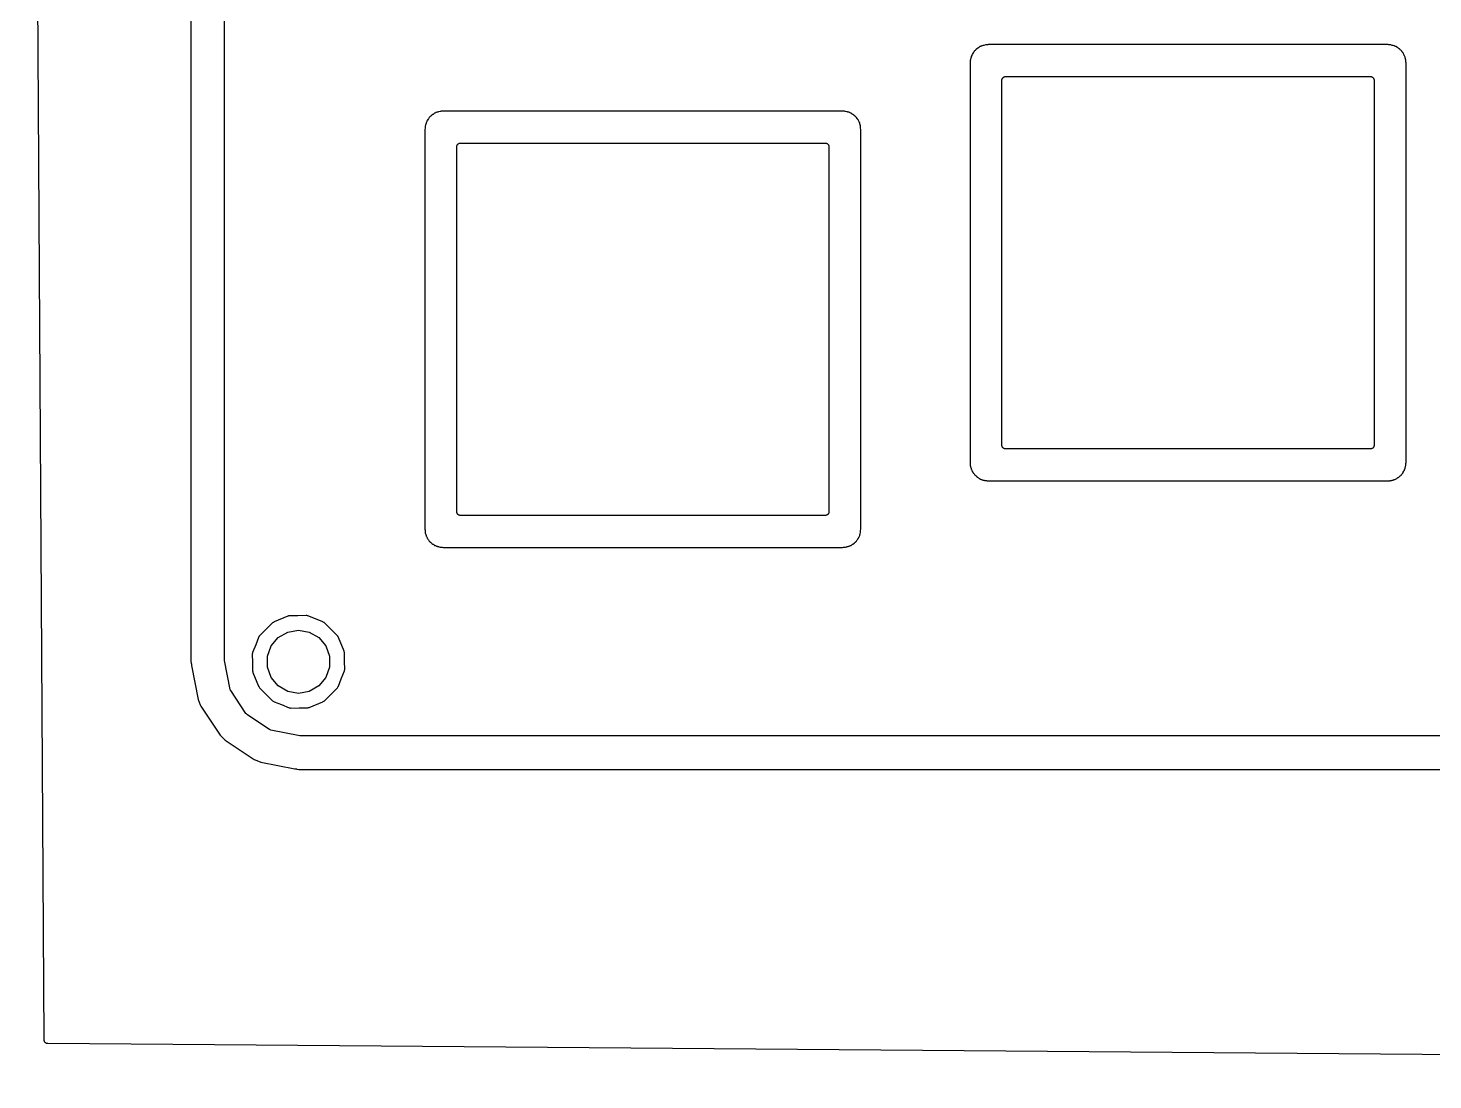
# Model space of a CAD drawing. Extents: x 63 to 223, y -147 to -32.
# Drawn here: x 62.94 to 112.04, y -147.32 to -110.58 of the extents above; entities that cross this region are included whole.
import ezdxf

# ---------------------------------------------------------------- set-up
doc = ezdxf.new("R2010")
doc.units = 0
doc.header["$MEASUREMENT"] = 0
doc.layers.add('BLACK', color=7, linetype='CONTINUOUS')

msp = doc.modelspace()

# ---------------------------------------------------------------- linework, layer by layer
at = {"layer": 'Black'}
for p, q in [((63.4993, -145.925), (62.9397, -50.8007)), ((68.632, -50.8125), (68.632, -132.702)), ((69.798, -111.793), (69.798, -95.1227)), ((95.9707, -111.447), (95.9412, -111.481)), ((95.9776, -111.435), (95.9707, -111.447)), ((95.9859, -111.425), (95.9776, -111.435)), ((96.0071, -111.386), (95.9859, -111.425)), ((96.0087, -111.384), (96.0071, -111.386)), ((96.0126, -111.38), (96.0087, -111.384)), ((96.0143, -111.379), (96.0126, -111.38)), ((96.0331, -111.364), (96.0143, -111.379)), ((96.0461, -111.35), (96.0331, -111.364)), ((96.0597, -111.336), (96.0461, -111.35)), ((96.062, -111.332), (96.0597, -111.336)), ((96.063, -111.332), (96.062, -111.332)), ((96.0761, -111.319), (96.063, -111.332)), ((96.0899, -111.308), (96.0761, -111.319)), ((96.094, -111.303), (96.0899, -111.308)), ((96.1358, -111.28), (96.094, -111.303)), ((96.1446, -111.273), (96.1358, -111.28)), ((96.1544, -111.268), (96.1446, -111.273)), ((96.1622, -111.261), (96.1544, -111.268)), ((96.1646, -111.259), (96.1622, -111.261)), ((96.1678, -111.257), (96.1646, -111.259)), ((96.1866, -111.239), (96.1678, -111.257)), ((96.1889, -111.238), (96.1866, -111.239)), ((96.1932, -111.235), (96.1889, -111.238)), ((96.195, -111.234), (96.1932, -111.235)), ((96.1991, -111.232), (96.195, -111.234)), ((96.204, -111.231), (96.1991, -111.232)), ((96.205, -111.23), (96.204, -111.231)), ((96.206, -111.23), (96.205, -111.23)), ((96.2248, -111.22), (96.206, -111.23)), ((96.2262, -111.22), (96.2248, -111.22)), ((96.2296, -111.219), (96.2262, -111.22)), ((96.2358, -111.216), (96.2296, -111.219)), ((96.2389, -111.213), (96.2358, -111.216)), ((96.2407, -111.213), (96.2389, -111.213)), ((96.2521, -111.208), (96.2407, -111.213)), ((96.2407, -111.213), (96.2407, -111.213)), ((96.257, -111.207), (96.2521, -111.208)), ((96.2751, -111.2), (96.257, -111.207)), ((96.2844, -111.196), (96.2751, -111.2)), ((96.3172, -111.193), (96.2844, -111.196)), ((96.3315, -111.189), (96.3172, -111.193)), ((96.3462, -111.186), (96.3315, -111.189)), ((96.3973, -111.168), (96.3462, -111.186)), ((96.3983, -111.168), (96.3973, -111.168)), ((96.4064, -111.166), (96.3983, -111.168)), ((96.4244, -111.165), (96.4064, -111.166)), ((96.4454, -111.164), (96.4244, -111.165)), ((96.4464, -111.163), (96.4454, -111.164)), ((96.4475, -111.163), (96.4464, -111.163)), ((96.4506, -111.162), (96.4475, -111.163)), ((96.4627, -111.162), (96.4506, -111.162)), ((96.4838, -111.161), (96.4627, -111.162)), ((96.4963, -111.159), (96.4838, -111.161)), ((110.458, -111.159), (96.4963, -111.159)), ((110.464, -111.159), (110.458, -111.159)), ((110.458, -111.159), (110.458, -111.159)), ((110.469, -111.16), (110.464, -111.159)), ((110.47, -111.16), (110.469, -111.16)), ((110.494, -111.165), (110.47, -111.16)), ((110.515, -111.166), (110.494, -111.165)), ((110.536, -111.167), (110.515, -111.166)), ((110.542, -111.166), (110.536, -111.167)), ((110.543, -111.166), (110.542, -111.166)), ((110.563, -111.169), (110.543, -111.166)), ((110.57, -111.17), (110.563, -111.169)), ((110.615, -111.188), (110.57, -111.17)), ((110.63, -111.19), (110.615, -111.188)), ((110.644, -111.195), (110.63, -111.19)), ((110.681, -111.199), (110.644, -111.195)), ((110.683, -111.2), (110.681, -111.199)), ((110.694, -111.204), (110.683, -111.2)), ((110.695, -111.205), (110.694, -111.204)), ((110.702, -111.208), (110.695, -111.205)), ((110.705, -111.209), (110.702, -111.208)), ((110.708, -111.211), (110.705, -111.209)), ((110.726, -111.219), (110.708, -111.211)), ((110.745, -111.227), (110.726, -111.219)), ((110.746, -111.228), (110.745, -111.227)), ((110.75, -111.231), (110.746, -111.228)), ((110.751, -111.231), (110.75, -111.231)), ((110.77, -111.241), (110.751, -111.231)), ((110.751, -111.231), (110.751, -111.231)), ((110.775, -111.244), (110.77, -111.241)), ((110.783, -111.251), (110.775, -111.244)), ((110.786, -111.253), (110.783, -111.251)), ((110.788, -111.256), (110.786, -111.253)), ((110.795, -111.262), (110.788, -111.256)), ((110.812, -111.272), (110.795, -111.262)), ((110.828, -111.282), (110.812, -111.272)), ((110.83, -111.283), (110.828, -111.282)), ((110.843, -111.292), (110.83, -111.283)), ((110.856, -111.303), (110.843, -111.292)), ((110.86, -111.305), (110.856, -111.303)), ((110.862, -111.306), (110.86, -111.305)), ((110.864, -111.307), (110.862, -111.306)), ((110.865, -111.308), (110.864, -111.307)), ((110.868, -111.312), (110.865, -111.308)), ((110.882, -111.323), (110.868, -111.312)), ((110.895, -111.336), (110.882, -111.323)), ((110.897, -111.337), (110.895, -111.336)), ((110.909, -111.35), (110.897, -111.337)), ((110.923, -111.365), (110.909, -111.35)), ((110.938, -111.377), (110.923, -111.365)), ((110.939, -111.378), (110.938, -111.377)), ((110.953, -111.395), (110.939, -111.378)), ((110.954, -111.395), (110.953, -111.395)), ((110.953, -111.395), (110.953, -111.395)), ((110.955, -111.397), (110.954, -111.395)), ((110.956, -111.397), (110.955, -111.397)), ((110.961, -111.406), (110.956, -111.397)), ((110.973, -111.421), (110.961, -111.406)), ((110.984, -111.437), (110.973, -111.421)), ((110.99, -111.444), (110.984, -111.437)), ((110.993, -111.45), (110.99, -111.444)), ((69.798, -114.115), (69.798, -111.793)), ((95.868, -111.747), (95.8578, -111.799)), ((95.8578, -111.799), (95.8578, -125.758)), ((95.8684, -111.73), (95.868, -111.747)), ((95.8742, -111.673), (95.8683, -111.688)), ((95.8683, -111.688), (95.8701, -111.713)), ((95.8701, -111.713), (95.8684, -111.73)), ((95.8748, -111.671), (95.8742, -111.673)), ((95.8762, -111.668), (95.8748, -111.671)), ((95.8856, -111.643), (95.8762, -111.668)), ((95.8877, -111.631), (95.8856, -111.643)), ((95.8916, -111.62), (95.8877, -111.631)), ((95.8943, -111.604), (95.8916, -111.62)), ((95.8954, -111.597), (95.8943, -111.6)), ((95.8943, -111.6), (95.8943, -111.604)), ((95.8977, -111.576), (95.8954, -111.597)), ((95.8983, -111.574), (95.8977, -111.576)), ((95.899, -111.571), (95.8983, -111.574)), ((95.8999, -111.568), (95.899, -111.571)), ((95.9178, -111.54), (95.8999, -111.568)), ((95.9236, -111.525), (95.9178, -111.54)), ((95.9309, -111.512), (95.9236, -111.525)), ((95.9412, -111.481), (95.9309, -111.512)), ((111.003, -111.467), (110.993, -111.45)), ((111.01, -111.479), (111.003, -111.467)), ((111.026, -111.524), (111.01, -111.479)), ((111.034, -111.538), (111.026, -111.524)), ((111.04, -111.553), (111.034, -111.538)), ((111.057, -111.577), (111.04, -111.553)), ((111.062, -111.591), (111.057, -111.577)), ((111.063, -111.593), (111.062, -111.591)), ((111.065, -111.614), (111.063, -111.593)), ((111.07, -111.63), (111.065, -111.614)), ((111.074, -111.647), (111.07, -111.63)), ((111.081, -111.664), (111.074, -111.647)), ((111.083, -111.674), (111.081, -111.664)), ((111.086, -111.695), (111.083, -111.674)), ((111.085, -111.726), (111.086, -111.695)), ((111.087, -111.741), (111.085, -111.726)), ((111.086, -111.695), (111.086, -111.695)), ((111.088, -111.755), (111.087, -111.741)), ((111.096, -111.798), (111.088, -111.755)), ((111.096, -125.759), (111.096, -111.798)), ((96.9738, -112.402), (96.9757, -112.391)), ((96.9738, -125.155), (96.9738, -112.402)), ((96.9757, -112.38), (96.9795, -112.37)), ((96.9757, -112.391), (96.9757, -112.38)), ((96.9795, -112.37), (96.9815, -112.359)), ((96.9815, -112.359), (96.987, -112.349)), ((96.987, -112.349), (96.9908, -112.338)), ((96.9908, -112.338), (96.998, -112.33)), ((96.998, -112.33), (97.0035, -112.32)), ((97.0035, -112.32), (97.012, -112.313)), ((97.012, -112.313), (97.0192, -112.305)), ((97.0192, -112.305), (97.0288, -112.299)), ((97.0288, -112.299), (97.0373, -112.292)), ((97.0373, -112.292), (97.0477, -112.288)), ((97.0477, -112.288), (97.0574, -112.283)), ((97.0574, -112.283), (97.0683, -112.281)), ((97.0683, -112.281), (97.0787, -112.277)), ((97.0787, -112.277), (97.0899, -112.277)), ((97.0899, -112.277), (97.1008, -112.275)), ((97.1008, -112.275), (109.853, -112.275)), ((109.853, -112.275), (109.864, -112.277)), ((109.864, -112.277), (109.875, -112.277)), ((109.875, -112.277), (109.885, -112.281)), ((109.885, -112.281), (109.896, -112.283)), ((109.896, -112.283), (109.906, -112.288)), ((109.906, -112.288), (109.916, -112.292)), ((109.916, -112.292), (109.925, -112.299)), ((109.925, -112.299), (109.935, -112.305)), ((109.935, -112.305), (109.942, -112.313)), ((109.942, -112.313), (109.95, -112.32)), ((109.95, -112.32), (109.956, -112.33)), ((109.956, -112.33), (109.963, -112.338)), ((109.963, -112.338), (109.967, -112.349)), ((109.967, -112.349), (109.972, -112.359)), ((109.972, -112.359), (109.974, -112.37)), ((109.974, -112.37), (109.978, -112.38)), ((109.978, -112.38), (109.978, -112.391)), ((109.978, -112.391), (109.98, -112.402)), ((109.98, -112.402), (109.98, -125.155)), ((76.8469, -113.898), (76.846, -113.901)), ((76.846, -113.901), (76.846, -113.904)), ((76.8478, -113.89), (76.8469, -113.898)), ((76.8633, -113.865), (76.8478, -113.89)), ((76.8694, -113.85), (76.8633, -113.865)), ((76.8769, -113.836), (76.8694, -113.85)), ((76.886, -113.807), (76.8769, -113.836)), ((76.8862, -113.807), (76.886, -113.807)), ((76.886, -113.807), (76.886, -113.807)), ((76.8893, -113.803), (76.8862, -113.807)), ((76.8902, -113.801), (76.8893, -113.803)), ((76.8924, -113.799), (76.8902, -113.801)), ((76.8942, -113.796), (76.8924, -113.799)), ((76.8966, -113.794), (76.8942, -113.796)), ((76.9211, -113.766), (76.8966, -113.794)), ((76.9275, -113.755), (76.9211, -113.766)), ((76.9354, -113.746), (76.9275, -113.755)), ((76.96, -113.702), (76.9354, -113.746)), ((76.9621, -113.701), (76.96, -113.702)), ((76.9811, -113.686), (76.9621, -113.701)), ((76.9941, -113.671), (76.9811, -113.686)), ((77.0077, -113.657), (76.9941, -113.671)), ((77.0112, -113.652), (77.0077, -113.657)), ((77.021, -113.643), (77.0112, -113.652)), ((77.0351, -113.631), (77.021, -113.643)), ((77.0382, -113.628), (77.0351, -113.631)), ((77.0395, -113.627), (77.0382, -113.628)), ((77.0415, -113.626), (77.0395, -113.627)), ((77.044, -113.625), (77.0415, -113.626)), ((77.0851, -113.602), (77.044, -113.625)), ((77.0932, -113.595), (77.0851, -113.602)), ((77.1025, -113.59), (77.0932, -113.595)), ((77.1031, -113.59), (77.1025, -113.59)), ((77.1059, -113.586), (77.1031, -113.59)), ((77.1094, -113.584), (77.1059, -113.586)), ((77.1344, -113.561), (77.1094, -113.584)), ((77.1345, -113.561), (77.1344, -113.561)), ((77.1403, -113.558), (77.1345, -113.561)), ((77.1429, -113.556), (77.1403, -113.558)), ((77.148, -113.554), (77.1429, -113.556)), ((77.1539, -113.552), (77.148, -113.554)), ((77.1545, -113.552), (77.1539, -113.552)), ((77.1552, -113.552), (77.1545, -113.552)), ((77.1743, -113.542), (77.1552, -113.552)), ((77.1791, -113.54), (77.1743, -113.542)), ((77.1805, -113.539), (77.1791, -113.54)), ((77.1868, -113.536), (77.1805, -113.539)), ((77.1885, -113.535), (77.1868, -113.536)), ((77.1935, -113.533), (77.1885, -113.535)), ((77.1937, -113.532), (77.1935, -113.533)), ((77.2, -113.53), (77.1937, -113.532)), ((77.2032, -113.529), (77.2, -113.53)), ((77.2216, -113.522), (77.2032, -113.529)), ((77.2287, -113.519), (77.2216, -113.522)), ((77.264, -113.515), (77.2287, -113.519)), ((77.278, -113.511), (77.264, -113.515)), ((77.2925, -113.509), (77.278, -113.511)), ((77.3458, -113.489), (77.2925, -113.509)), ((77.3467, -113.489), (77.3458, -113.489)), ((77.3512, -113.489), (77.3467, -113.489)), ((77.3518, -113.489), (77.3512, -113.489)), ((77.3525, -113.489), (77.3518, -113.489)), ((77.3738, -113.487), (77.3525, -113.489)), ((77.3951, -113.486), (77.3738, -113.487)), ((77.3958, -113.486), (77.3951, -113.486)), ((77.3965, -113.486), (77.3958, -113.486)), ((77.4037, -113.484), (77.3965, -113.486)), ((77.4123, -113.484), (77.4037, -113.484)), ((77.4338, -113.483), (77.4123, -113.484)), ((77.4442, -113.481), (77.4338, -113.483)), ((91.4056, -113.481), (77.4442, -113.481)), ((91.416, -113.483), (91.4056, -113.481)), ((91.4375, -113.484), (91.416, -113.483)), ((91.4461, -113.484), (91.4375, -113.484)), ((91.4533, -113.486), (91.4461, -113.484)), ((91.454, -113.486), (91.4533, -113.486)), ((91.4546, -113.486), (91.454, -113.486)), ((91.476, -113.487), (91.4546, -113.486)), ((91.4973, -113.489), (91.476, -113.487)), ((91.498, -113.489), (91.4973, -113.489)), ((91.4983, -113.489), (91.498, -113.489)), ((91.503, -113.489), (91.4983, -113.489)), ((91.5046, -113.489), (91.503, -113.489)), ((91.5561, -113.508), (91.5046, -113.489)), ((91.5709, -113.511), (91.5561, -113.508)), ((91.5854, -113.515), (91.5709, -113.511)), ((91.6175, -113.518), (91.5854, -113.515)), ((91.6268, -113.522), (91.6175, -113.518)), ((91.6449, -113.529), (91.6268, -113.522)), ((91.6498, -113.53), (91.6449, -113.529)), ((91.6562, -113.532), (91.6498, -113.53)), ((91.6563, -113.533), (91.6562, -113.532)), ((91.6614, -113.535), (91.6563, -113.533)), ((91.663, -113.536), (91.6614, -113.535)), ((91.6693, -113.539), (91.663, -113.536)), ((91.6706, -113.54), (91.6693, -113.539)), ((91.6755, -113.542), (91.6706, -113.54)), ((91.6947, -113.552), (91.6755, -113.542)), ((91.6953, -113.552), (91.6947, -113.552)), ((91.696, -113.552), (91.6953, -113.552)), ((91.7023, -113.554), (91.696, -113.552)), ((91.7027, -113.554), (91.7023, -113.554)), ((91.707, -113.557), (91.7027, -113.554)), ((91.7095, -113.558), (91.707, -113.557)), ((91.7153, -113.561), (91.7095, -113.558)), ((91.7159, -113.562), (91.7153, -113.561)), ((91.7401, -113.584), (91.7159, -113.562)), ((91.7435, -113.586), (91.7401, -113.584)), ((91.7461, -113.589), (91.7435, -113.586)), ((91.7462, -113.589), (91.7461, -113.589)), ((91.756, -113.594), (91.7462, -113.589)), ((91.7647, -113.601), (91.756, -113.594)), ((91.7958, -113.619), (91.7647, -113.601)), ((91.7985, -113.619), (91.7958, -113.619)), ((91.8008, -113.621), (91.7985, -113.619)), ((91.8099, -113.626), (91.8008, -113.621)), ((91.8147, -113.631), (91.8099, -113.626)), ((91.8288, -113.643), (91.8147, -113.631)), ((91.8386, -113.652), (91.8288, -113.643)), ((91.8438, -113.66), (91.8386, -113.652)), ((91.857, -113.673), (91.8438, -113.66)), ((91.8695, -113.688), (91.857, -113.673)), ((91.8714, -113.689), (91.8695, -113.688)), ((91.8733, -113.69), (91.8714, -113.689)), ((91.8746, -113.691), (91.8733, -113.69)), ((91.8758, -113.692), (91.8746, -113.691)), ((91.8772, -113.694), (91.8758, -113.692)), ((91.8898, -113.702), (91.8772, -113.694)), ((91.8904, -113.703), (91.8898, -113.702)), ((91.8906, -113.703), (91.8904, -113.703)), ((91.9127, -113.743), (91.8906, -113.703)), ((91.921, -113.753), (91.9127, -113.743)), ((91.9277, -113.764), (91.921, -113.753)), ((91.9577, -113.798), (91.9277, -113.764)), ((91.9605, -113.803), (91.9577, -113.798)), ((91.9635, -113.807), (91.9605, -113.803)), ((91.9639, -113.807), (91.9635, -113.807)), ((91.9729, -113.836), (91.9639, -113.807)), ((91.9804, -113.85), (91.9729, -113.836)), ((91.9865, -113.865), (91.9804, -113.85)), ((92.002, -113.89), (91.9865, -113.865)), ((92.0032, -113.9), (92.002, -113.89)), ((92.0041, -113.903), (92.0032, -113.9)), ((69.798, -132.427), (69.798, -114.115)), ((76.815, -114.073), (76.8057, -114.12)), ((76.8057, -114.12), (76.8057, -128.081)), ((76.8154, -114.055), (76.815, -114.073)), ((76.8167, -114.006), (76.8151, -114.016)), ((76.8151, -114.016), (76.817, -114.038)), ((76.817, -114.038), (76.8154, -114.055)), ((76.8336, -113.962), (76.8167, -114.006)), ((76.836, -113.949), (76.8336, -113.962)), ((76.8402, -113.938), (76.836, -113.949)), ((76.846, -113.904), (76.8402, -113.938)), ((92.0041, -113.906), (92.0041, -113.903)), ((92.0103, -113.942), (92.0041, -113.906)), ((92.0142, -113.953), (92.0103, -113.942)), ((92.0163, -113.965), (92.0142, -113.953)), ((92.0257, -113.99), (92.0163, -113.965)), ((92.0271, -113.993), (92.0257, -113.99)), ((92.0277, -113.995), (92.0271, -113.993)), ((92.0335, -114.009), (92.0277, -113.995)), ((92.0328, -114.038), (92.0346, -114.017)), ((92.0344, -114.056), (92.0328, -114.038)), ((92.0346, -114.017), (92.0335, -114.009)), ((92.0348, -114.074), (92.0344, -114.056)), ((92.0441, -114.121), (92.0348, -114.074)), ((92.0441, -128.08), (92.0441, -114.121)), ((77.9217, -114.724), (77.9236, -114.713)), ((77.9217, -127.476), (77.9217, -114.724)), ((77.9236, -114.702), (77.9274, -114.692)), ((77.9236, -114.713), (77.9236, -114.702)), ((77.9274, -114.692), (77.9294, -114.681)), ((77.9294, -114.681), (77.9349, -114.671)), ((77.9349, -114.671), (77.9387, -114.66)), ((77.9387, -114.66), (77.9459, -114.652)), ((77.9459, -114.652), (77.9514, -114.642)), ((77.9514, -114.642), (77.9599, -114.635)), ((77.9599, -114.635), (77.9671, -114.627)), ((77.9671, -114.627), (77.9767, -114.621)), ((77.9767, -114.621), (77.9852, -114.614)), ((77.9852, -114.614), (77.9956, -114.61)), ((77.9956, -114.61), (78.0053, -114.605)), ((78.0053, -114.605), (78.0162, -114.603)), ((78.0162, -114.603), (78.0266, -114.599)), ((78.0266, -114.599), (78.0378, -114.599)), ((78.0378, -114.599), (78.0487, -114.597)), ((78.0487, -114.597), (90.8011, -114.597)), ((90.8011, -114.597), (90.812, -114.599)), ((90.812, -114.599), (90.8232, -114.599)), ((90.8232, -114.599), (90.8336, -114.603)), ((90.8336, -114.603), (90.8445, -114.605)), ((90.8445, -114.605), (90.8542, -114.61)), ((90.8542, -114.61), (90.8646, -114.614)), ((90.8646, -114.614), (90.8731, -114.621)), ((90.8731, -114.621), (90.8827, -114.627)), ((90.8827, -114.627), (90.8899, -114.635)), ((90.8899, -114.635), (90.8984, -114.642)), ((90.8984, -114.642), (90.9039, -114.652)), ((90.9039, -114.652), (90.9111, -114.66)), ((90.9111, -114.66), (90.9149, -114.671)), ((90.9149, -114.671), (90.9204, -114.681)), ((90.9204, -114.681), (90.9224, -114.692)), ((90.9224, -114.692), (90.9262, -114.702)), ((90.9262, -114.702), (90.9262, -114.713)), ((90.9262, -114.713), (90.9281, -114.724)), ((90.9281, -114.724), (90.9281, -127.476)), ((96.9757, -125.166), (96.9738, -125.155)), ((96.9757, -125.177), (96.9757, -125.166)), ((96.9795, -125.187), (96.9757, -125.177)), ((96.9815, -125.198), (96.9795, -125.187)), ((109.974, -125.187), (109.972, -125.198)), ((109.978, -125.177), (109.974, -125.187)), ((109.98, -125.155), (109.978, -125.166)), ((109.978, -125.166), (109.978, -125.177)), ((96.987, -125.208), (96.9815, -125.198)), ((96.9908, -125.218), (96.987, -125.208)), ((96.998, -125.227), (96.9908, -125.218)), ((97.0035, -125.237), (96.998, -125.227)), ((97.012, -125.244), (97.0035, -125.237)), ((97.0192, -125.252), (97.012, -125.244)), ((97.0288, -125.258), (97.0192, -125.252)), ((97.0373, -125.265), (97.0288, -125.258)), ((97.0477, -125.269), (97.0373, -125.265)), ((97.0574, -125.274), (97.0477, -125.269)), ((97.0683, -125.276), (97.0574, -125.274)), ((97.0787, -125.28), (97.0683, -125.276)), ((97.0899, -125.28), (97.0787, -125.28)), ((97.1008, -125.282), (97.0899, -125.28)), ((109.853, -125.282), (97.1008, -125.282)), ((109.864, -125.28), (109.853, -125.282)), ((109.875, -125.28), (109.864, -125.28)), ((109.885, -125.276), (109.875, -125.28)), ((109.896, -125.274), (109.885, -125.276)), ((109.906, -125.269), (109.896, -125.274)), ((109.916, -125.265), (109.906, -125.269)), ((109.925, -125.258), (109.916, -125.265)), ((109.935, -125.252), (109.925, -125.258)), ((109.942, -125.244), (109.935, -125.252)), ((109.95, -125.237), (109.942, -125.244)), ((109.956, -125.227), (109.95, -125.237)), ((109.963, -125.218), (109.956, -125.227)), ((109.967, -125.208), (109.963, -125.218)), ((109.972, -125.198), (109.967, -125.208)), ((95.8578, -125.758), (95.8666, -125.803)), ((95.8666, -125.803), (95.8669, -125.817)), ((95.8669, -125.817), (95.869, -125.831)), ((95.869, -125.831), (95.868, -125.868)), ((95.868, -125.868), (95.8689, -125.874)), ((95.8689, -125.874), (95.8697, -125.878)), ((95.8697, -125.878), (95.8751, -125.892)), ((95.8751, -125.892), (95.8752, -125.893)), ((95.8752, -125.893), (95.8755, -125.893)), ((95.8755, -125.893), (95.8789, -125.91)), ((95.8789, -125.91), (95.8859, -125.926)), ((95.8859, -125.926), (95.8896, -125.941)), ((95.8896, -125.941), (95.8949, -125.956)), ((95.8949, -125.956), (95.9005, -125.989)), ((95.9005, -125.989), (95.9086, -126.002)), ((95.9086, -126.002), (95.9088, -126.002)), ((95.9088, -126.002), (95.9091, -126.003)), ((95.9091, -126.003), (95.9162, -126.02)), ((95.9162, -126.02), (95.9193, -126.025)), ((95.9193, -126.025), (95.9266, -126.041)), ((95.9266, -126.041), (95.935, -126.057)), ((95.935, -126.057), (95.9393, -126.07)), ((95.9393, -126.07), (95.9462, -126.081)), ((95.9462, -126.081), (95.9562, -126.097)), ((95.9562, -126.097), (95.9591, -126.102)), ((95.9591, -126.102), (95.9707, -126.119)), ((95.9707, -126.119), (95.9711, -126.12)), ((95.9711, -126.12), (95.9718, -126.121)), ((95.9718, -126.121), (95.9724, -126.123)), ((95.9724, -126.123), (95.9873, -126.137)), ((95.9873, -126.137), (95.9879, -126.138)), ((95.9879, -126.138), (95.9888, -126.139)), ((95.9888, -126.139), (95.9888, -126.139)), ((95.9888, -126.139), (95.9996, -126.154)), ((95.9996, -126.154), (96.0112, -126.168)), ((96.0112, -126.168), (96.0182, -126.181)), ((110.939, -126.179), (110.953, -126.162)), ((110.953, -126.162), (110.953, -126.162)), ((110.953, -126.162), (110.954, -126.162)), ((110.954, -126.161), (110.96, -126.15)), ((110.954, -126.162), (110.954, -126.161)), ((110.96, -126.15), (110.972, -126.134)), ((110.972, -126.134), (110.983, -126.119)), ((110.983, -126.119), (110.991, -126.111)), ((110.991, -126.109), (110.996, -126.103)), ((110.991, -126.11), (110.991, -126.109)), ((110.991, -126.111), (110.991, -126.11)), ((110.996, -126.102), (111.001, -126.094)), ((110.996, -126.103), (110.996, -126.102)), ((110.996, -126.103), (110.996, -126.103)), ((111.001, -126.094), (111.015, -126.058)), ((111.015, -126.058), (111.022, -126.046)), ((111.022, -126.046), (111.028, -126.033)), ((111.028, -126.033), (111.038, -126.018)), ((111.038, -126.018), (111.04, -126.013)), ((111.04, -126.013), (111.047, -125.995)), ((111.047, -125.995), (111.049, -125.993)), ((111.049, -125.993), (111.05, -125.99)), ((111.05, -125.99), (111.056, -125.981)), ((111.056, -125.981), (111.059, -125.973)), ((111.059, -125.971), (111.062, -125.965)), ((111.059, -125.973), (111.059, -125.971)), ((111.059, -125.971), (111.059, -125.971)), ((111.062, -125.965), (111.063, -125.963)), ((111.063, -125.963), (111.065, -125.941)), ((111.065, -125.941), (111.07, -125.925)), ((111.07, -125.925), (111.074, -125.909)), ((111.074, -125.909), (111.083, -125.886)), ((111.083, -125.882), (111.087, -125.862)), ((111.083, -125.883), (111.083, -125.882)), ((111.083, -125.885), (111.083, -125.883)), ((111.083, -125.886), (111.083, -125.885)), ((111.087, -125.825), (111.089, -125.809)), ((111.088, -125.85), (111.087, -125.825)), ((111.087, -125.862), (111.088, -125.85)), ((111.089, -125.793), (111.096, -125.759)), ((111.089, -125.809), (111.089, -125.793)), ((96.0182, -126.181), (96.0197, -126.182)), ((96.0197, -126.182), (96.0327, -126.197)), ((96.0327, -126.197), (96.0463, -126.211)), ((96.0463, -126.211), (96.0469, -126.212)), ((96.0469, -126.212), (96.0678, -126.225)), ((96.0678, -126.225), (96.0809, -126.238)), ((96.0809, -126.238), (96.0947, -126.249)), ((96.0947, -126.249), (96.1081, -126.265)), ((96.1081, -126.265), (96.1085, -126.265)), ((96.1085, -126.265), (96.1182, -126.272)), ((96.1182, -126.272), (96.1304, -126.277)), ((96.1304, -126.277), (96.1307, -126.277)), ((96.1307, -126.277), (96.131, -126.277)), ((96.131, -126.277), (96.1494, -126.289)), ((96.1494, -126.289), (96.1678, -126.3)), ((96.1678, -126.3), (96.168, -126.301)), ((96.168, -126.301), (96.1683, -126.301)), ((96.1683, -126.301), (96.1866, -126.318)), ((96.1866, -126.318), (96.1889, -126.319)), ((96.1889, -126.319), (96.1932, -126.322)), ((96.1932, -126.322), (96.195, -126.323)), ((96.195, -126.323), (96.2119, -126.331)), ((96.2119, -126.331), (96.2119, -126.331)), ((96.2119, -126.331), (96.2298, -126.336)), ((96.2298, -126.336), (96.2495, -126.345)), ((96.2495, -126.345), (96.2634, -126.351)), ((96.2634, -126.351), (96.2648, -126.351)), ((96.2648, -126.351), (96.2832, -126.358)), ((96.2832, -126.358), (96.3018, -126.365)), ((96.3018, -126.365), (96.3098, -126.369)), ((96.3098, -126.369), (96.3099, -126.369)), ((96.3099, -126.369), (96.3373, -126.372)), ((96.3373, -126.372), (96.3522, -126.376)), ((96.3522, -126.376), (96.3675, -126.379)), ((96.3675, -126.379), (96.3873, -126.386)), ((96.3873, -126.386), (96.4047, -126.388)), ((96.4047, -126.388), (96.4148, -126.389)), ((96.4148, -126.389), (96.4176, -126.389)), ((96.4176, -126.389), (96.4391, -126.389)), ((96.4391, -126.389), (96.4607, -126.39)), ((96.4607, -126.39), (96.5014, -126.398)), ((96.5014, -126.398), (110.452, -126.398)), ((110.452, -126.398), (110.489, -126.391)), ((110.489, -126.391), (110.509, -126.39)), ((110.509, -126.39), (110.526, -126.39)), ((110.526, -126.39), (110.531, -126.388)), ((110.531, -126.388), (110.549, -126.386)), ((110.549, -126.386), (110.568, -126.384)), ((110.568, -126.384), (110.576, -126.384)), ((110.576, -126.384), (110.583, -126.382)), ((110.583, -126.382), (110.6, -126.378)), ((110.6, -126.378), (110.617, -126.374)), ((110.617, -126.374), (110.63, -126.373)), ((110.63, -126.373), (110.631, -126.372)), ((110.631, -126.372), (110.641, -126.369)), ((110.641, -126.369), (110.654, -126.363)), ((110.654, -126.363), (110.671, -126.358)), ((110.671, -126.358), (110.687, -126.351)), ((110.687, -126.351), (110.689, -126.351)), ((110.689, -126.351), (110.704, -126.344)), ((110.704, -126.344), (110.723, -126.336)), ((110.723, -126.336), (110.746, -126.329)), ((110.746, -126.329), (110.75, -126.326)), ((110.75, -126.326), (110.751, -126.326)), ((110.751, -126.326), (110.77, -126.316)), ((110.751, -126.326), (110.751, -126.326)), ((110.77, -126.316), (110.775, -126.313)), ((110.775, -126.313), (110.783, -126.306)), ((110.783, -126.306), (110.786, -126.304)), ((110.786, -126.304), (110.788, -126.301)), ((110.788, -126.301), (110.801, -126.29)), ((110.801, -126.29), (110.813, -126.283)), ((110.813, -126.283), (110.824, -126.275)), ((110.824, -126.275), (110.842, -126.265)), ((110.842, -126.265), (110.845, -126.264)), ((110.845, -126.264), (110.848, -126.262)), ((110.848, -126.262), (110.85, -126.261)), ((110.85, -126.261), (110.863, -126.246)), ((110.863, -126.246), (110.877, -126.234)), ((110.877, -126.234), (110.89, -126.222)), ((110.89, -126.222), (110.914, -126.206)), ((110.914, -126.206), (110.922, -126.197)), ((110.922, -126.197), (110.936, -126.182)), ((110.936, -126.182), (110.938, -126.18)), ((110.938, -126.18), (110.939, -126.179)), ((77.9236, -127.487), (77.9217, -127.476)), ((77.9236, -127.498), (77.9236, -127.487)), ((77.9274, -127.508), (77.9236, -127.498)), ((77.9294, -127.519), (77.9274, -127.508)), ((77.9349, -127.529), (77.9294, -127.519)), ((77.9387, -127.539), (77.9349, -127.529)), ((77.9459, -127.548), (77.9387, -127.539)), ((77.9514, -127.558), (77.9459, -127.548)), ((77.9599, -127.565), (77.9514, -127.558)), ((77.9671, -127.573), (77.9599, -127.565)), ((77.9767, -127.579), (77.9671, -127.573)), ((77.9852, -127.586), (77.9767, -127.579)), ((77.9956, -127.59), (77.9852, -127.586)), ((78.0053, -127.595), (77.9956, -127.59)), ((78.0162, -127.597), (78.0053, -127.595)), ((78.0266, -127.601), (78.0162, -127.597)), ((78.0378, -127.601), (78.0266, -127.601)), ((78.0487, -127.603), (78.0378, -127.601)), ((90.8011, -127.603), (78.0487, -127.603)), ((90.812, -127.601), (90.8011, -127.603)), ((90.8232, -127.601), (90.812, -127.601)), ((90.8336, -127.597), (90.8232, -127.601)), ((90.8445, -127.595), (90.8336, -127.597)), ((90.8542, -127.59), (90.8445, -127.595)), ((90.8646, -127.586), (90.8542, -127.59)), ((90.8731, -127.579), (90.8646, -127.586)), ((90.8827, -127.573), (90.8731, -127.579)), ((90.8899, -127.565), (90.8827, -127.573)), ((90.8984, -127.558), (90.8899, -127.565)), ((90.9039, -127.548), (90.8984, -127.558)), ((90.9111, -127.539), (90.9039, -127.548)), ((90.9149, -127.529), (90.9111, -127.539)), ((90.9204, -127.519), (90.9149, -127.529)), ((90.9224, -127.508), (90.9204, -127.519)), ((90.9262, -127.498), (90.9224, -127.508)), ((90.9281, -127.476), (90.9262, -127.487)), ((90.9262, -127.487), (90.9262, -127.498)), ((76.8057, -128.081), (76.8135, -128.12)), ((76.8135, -128.12), (76.8138, -128.135)), ((76.8138, -128.135), (76.8158, -128.15)), ((92.0329, -128.153), (92.035, -128.139)), ((92.035, -128.139), (92.0353, -128.125)), ((92.0353, -128.125), (92.0441, -128.08)), ((76.8158, -128.15), (76.8148, -128.175)), ((76.8148, -128.175), (76.8185, -128.196)), ((76.8185, -128.196), (76.8222, -128.217)), ((76.8222, -128.217), (76.8337, -128.244)), ((76.8337, -128.244), (76.8368, -128.258)), ((76.8368, -128.258), (76.8416, -128.272)), ((76.8416, -128.272), (76.8464, -128.3)), ((76.8464, -128.3), (76.8464, -128.303)), ((76.8464, -128.303), (76.8473, -128.306)), ((76.8473, -128.306), (76.8478, -128.31)), ((76.8478, -128.31), (76.8564, -128.324)), ((76.8564, -128.324), (76.8566, -128.324)), ((76.8566, -128.324), (76.8569, -128.325)), ((76.8569, -128.325), (76.864, -128.342)), ((76.864, -128.342), (76.8647, -128.343)), ((76.8647, -128.343), (76.8723, -128.36)), ((76.8723, -128.36), (76.8809, -128.377)), ((76.8809, -128.377), (76.8853, -128.39)), ((76.8853, -128.39), (76.8907, -128.397)), ((76.8907, -128.397), (76.9004, -128.414)), ((76.9004, -128.414), (76.9007, -128.414)), ((76.9007, -128.414), (76.9155, -128.429)), ((76.9155, -128.429), (76.9255, -128.443)), ((76.9255, -128.443), (76.9364, -128.456)), ((76.9364, -128.456), (76.9605, -128.499)), ((76.9605, -128.499), (76.9671, -128.504)), ((76.9671, -128.504), (76.9682, -128.505)), ((76.9682, -128.505), (76.9697, -128.506)), ((76.9697, -128.506), (76.9829, -128.522)), ((76.9829, -128.522), (76.988, -128.527)), ((76.988, -128.527), (76.9932, -128.533)), ((76.9932, -128.533), (77.0036, -128.54)), ((77.0036, -128.54), (77.0171, -128.552)), ((77.0171, -128.552), (77.0313, -128.564)), ((77.0313, -128.564), (77.0412, -128.576)), ((77.0412, -128.576), (77.0414, -128.576)), ((77.0414, -128.576), (77.0537, -128.585)), ((77.0537, -128.585), (77.0862, -128.602)), ((77.0862, -128.602), (77.1, -128.612)), ((77.1, -128.612), (77.1144, -128.621)), ((77.1144, -128.621), (77.1344, -128.64)), ((91.7159, -128.639), (91.7356, -128.621)), ((91.7356, -128.621), (91.7502, -128.612)), ((91.7502, -128.612), (91.764, -128.602)), ((91.764, -128.602), (91.7961, -128.585)), ((91.7961, -128.585), (91.8084, -128.576)), ((91.8084, -128.576), (91.8086, -128.576)), ((91.8086, -128.576), (91.8164, -128.567)), ((91.8164, -128.567), (91.8311, -128.554)), ((91.8311, -128.554), (91.8452, -128.541)), ((91.8452, -128.541), (91.8523, -128.537)), ((91.8523, -128.537), (91.8534, -128.536)), ((91.8534, -128.536), (91.8559, -128.533)), ((91.8559, -128.533), (91.8572, -128.53)), ((91.8572, -128.53), (91.8675, -128.52)), ((91.8675, -128.52), (91.8804, -128.505)), ((91.8804, -128.505), (91.881, -128.504)), ((91.881, -128.504), (91.8815, -128.504)), ((91.8815, -128.504), (91.8824, -128.503)), ((91.8824, -128.503), (91.8856, -128.501)), ((91.8856, -128.501), (91.8882, -128.499)), ((91.8882, -128.499), (91.8903, -128.497)), ((91.8903, -128.497), (91.9162, -128.451)), ((91.9162, -128.451), (91.9265, -128.439)), ((91.9265, -128.439), (91.9356, -128.425)), ((91.9356, -128.425), (91.9561, -128.404)), ((91.9561, -128.404), (91.9631, -128.392)), ((91.9631, -128.392), (91.9645, -128.39)), ((91.9645, -128.39), (91.9677, -128.38)), ((91.9677, -128.38), (91.9762, -128.364)), ((91.9762, -128.364), (91.9833, -128.347)), ((91.9833, -128.347), (91.9915, -128.327)), ((91.9915, -128.327), (92.002, -128.31)), ((92.002, -128.31), (92.0027, -128.304)), ((92.0027, -128.304), (92.0037, -128.301)), ((92.0036, -128.298), (92.009, -128.266)), ((92.0037, -128.301), (92.0036, -128.298)), ((92.009, -128.266), (92.0135, -128.254)), ((92.0135, -128.254), (92.0162, -128.241)), ((92.0162, -128.241), (92.0322, -128.2)), ((92.0322, -128.2), (92.033, -128.196)), ((92.0333, -128.165), (92.0329, -128.153)), ((92.033, -128.196), (92.0348, -128.185)), ((92.034, -128.169), (92.0333, -128.165)), ((92.0337, -128.172), (92.034, -128.169)), ((92.0348, -128.185), (92.0337, -128.172)), ((77.1344, -128.64), (77.1345, -128.64)), ((77.1345, -128.64), (77.1403, -128.643)), ((77.1403, -128.643), (77.1429, -128.645)), ((77.1429, -128.645), (77.1484, -128.648)), ((77.1484, -128.648), (77.1494, -128.648)), ((77.1494, -128.648), (77.1553, -128.651)), ((77.1553, -128.651), (77.177, -128.657)), ((77.177, -128.657), (77.1962, -128.666)), ((77.1962, -128.666), (77.2127, -128.673)), ((77.2127, -128.673), (77.2141, -128.673)), ((77.2141, -128.673), (77.2323, -128.68)), ((77.2323, -128.68), (77.2507, -128.687)), ((77.2507, -128.687), (77.2553, -128.689)), ((77.2553, -128.689), (77.2806, -128.692)), ((77.2806, -128.692), (77.295, -128.696)), ((77.295, -128.696), (77.3097, -128.699)), ((77.3097, -128.699), (77.3433, -128.711)), ((77.3433, -128.711), (77.3437, -128.711)), ((77.3437, -128.711), (77.3531, -128.712)), ((77.3531, -128.712), (77.3695, -128.71)), ((77.3695, -128.71), (77.3889, -128.711)), ((77.3889, -128.711), (77.4084, -128.712)), ((77.4084, -128.712), (77.4442, -128.719)), ((77.4442, -128.719), (91.4056, -128.719)), ((91.4056, -128.719), (91.4412, -128.712)), ((91.4412, -128.712), (91.4628, -128.711)), ((91.4628, -128.711), (91.4843, -128.711)), ((91.4843, -128.711), (91.4896, -128.712)), ((91.4896, -128.712), (91.4911, -128.711)), ((91.4911, -128.711), (91.4917, -128.712)), ((91.4917, -128.712), (91.4924, -128.712)), ((91.4924, -128.712), (91.4966, -128.712)), ((91.4966, -128.712), (91.506, -128.711)), ((91.506, -128.711), (91.5071, -128.711)), ((91.5071, -128.711), (91.5405, -128.699)), ((91.5405, -128.699), (91.5554, -128.696)), ((91.5554, -128.696), (91.5699, -128.692)), ((91.5699, -128.692), (91.5945, -128.689)), ((91.5945, -128.689), (91.5991, -128.687)), ((91.5991, -128.687), (91.6175, -128.68)), ((91.6175, -128.68), (91.6357, -128.673)), ((91.6357, -128.673), (91.6385, -128.673)), ((91.6385, -128.673), (91.6525, -128.667)), ((91.6525, -128.667), (91.6721, -128.658)), ((91.6721, -128.658), (91.6912, -128.653)), ((91.6912, -128.653), (91.7015, -128.648)), ((91.7015, -128.648), (91.7027, -128.647)), ((91.7027, -128.647), (91.707, -128.644)), ((91.707, -128.644), (91.7095, -128.643)), ((91.7095, -128.643), (91.7153, -128.64)), ((91.7153, -128.64), (91.7159, -128.639)), ((71.4803, -131.351), (71.0276, -131.803)), ((71.4989, -131.343), (71.4803, -131.351)), ((71.5043, -131.34), (71.4989, -131.343)), ((71.5104, -131.338), (71.5043, -131.34)), ((71.5228, -131.328), (71.5104, -131.338)), ((71.5361, -131.32), (71.5228, -131.328)), ((71.5391, -131.316), (71.5361, -131.32)), ((72.0158, -131.118), (71.5391, -131.316)), ((72.0227, -131.118), (72.0158, -131.118)), ((72.0234, -131.118), (72.0227, -131.118)), ((72.024, -131.118), (72.0234, -131.118)), ((72.0449, -131.113), (72.024, -131.118)), ((72.0659, -131.109), (72.0449, -131.113)), ((72.0665, -131.109), (72.0659, -131.109)), ((72.0671, -131.109), (72.0665, -131.109)), ((72.0716, -131.107), (72.0671, -131.109)), ((72.3624, -131.107), (72.0716, -131.107)), ((72.3645, -131.107), (72.3624, -131.107)), ((72.3666, -131.107), (72.3645, -131.107)), ((72.6573, -131.097), (72.3666, -131.107)), ((72.6618, -131.099), (72.6573, -131.097)), ((72.6624, -131.099), (72.6618, -131.099)), ((72.663, -131.1), (72.6624, -131.099)), ((72.6841, -131.103), (72.663, -131.1)), ((72.7051, -131.107), (72.6841, -131.103)), ((72.7058, -131.107), (72.7051, -131.107)), ((72.7064, -131.107), (72.7058, -131.107)), ((72.7113, -131.107), (72.7064, -131.107)), ((72.9798, -131.219), (72.7113, -131.107)), ((72.9819, -131.219), (72.9798, -131.219)), ((72.9838, -131.22), (72.9819, -131.219)), ((73.242, -131.318), (72.9838, -131.22)), ((73.244, -131.32), (73.242, -131.318)), ((73.2574, -131.329), (73.244, -131.32)), ((73.2698, -131.339), (73.2574, -131.329)), ((73.2758, -131.341), (73.2698, -131.339)), ((73.2811, -131.344), (73.2758, -131.341)), ((73.302, -131.353), (73.2811, -131.344)), ((73.754, -131.805), (73.302, -131.353)), ((70.9926, -131.863), (70.8954, -132.121)), ((70.9952, -131.861), (70.9926, -131.863)), ((71.0037, -131.848), (70.9952, -131.861)), ((71.0136, -131.835), (71.0037, -131.848)), ((71.0155, -131.829), (71.0136, -131.835)), ((71.0189, -131.824), (71.0155, -131.829)), ((71.0276, -131.803), (71.0189, -131.824)), ((71.4337, -132.163), (71.6802, -131.869)), ((71.6802, -131.869), (72.0123, -131.677)), ((72.0123, -131.677), (72.39, -131.611)), ((72.39, -131.611), (72.7677, -131.677)), ((72.7677, -131.677), (73.0998, -131.869)), ((73.0998, -131.869), (73.3463, -132.163)), ((73.7617, -131.824), (73.754, -131.805)), ((73.7651, -131.829), (73.7617, -131.824)), ((73.7671, -131.835), (73.7651, -131.829)), ((73.7769, -131.848), (73.7671, -131.835)), ((73.7853, -131.861), (73.7769, -131.848)), ((73.7892, -131.864), (73.7853, -131.861)), ((73.9867, -132.341), (73.7892, -131.864)), ((69.798, -132.645), (69.798, -132.427)), ((70.7741, -132.443), (70.7724, -132.448)), ((70.7724, -132.448), (70.7819, -132.738)), ((70.7742, -132.443), (70.7741, -132.443)), ((70.7746, -132.442), (70.7742, -132.443)), ((70.7783, -132.421), (70.7746, -132.442)), ((70.7823, -132.4), (70.7783, -132.421)), ((70.7823, -132.399), (70.7822, -132.399)), ((70.7822, -132.399), (70.7823, -132.4)), ((70.8938, -132.125), (70.7823, -132.394)), ((70.7823, -132.394), (70.7823, -132.399)), ((70.8943, -132.123), (70.8938, -132.125)), ((70.8954, -132.121), (70.8943, -132.123)), ((71.3026, -132.523), (71.4337, -132.163)), ((71.3026, -132.907), (71.3026, -132.523)), ((73.3463, -132.163), (73.4774, -132.523)), ((73.4774, -132.523), (73.4774, -132.907)), ((73.9869, -132.348), (73.9867, -132.341)), ((73.9869, -132.349), (73.987, -132.348)), ((73.987, -132.348), (73.9869, -132.348)), ((73.9915, -132.37), (73.9869, -132.349)), ((73.996, -132.391), (73.9915, -132.37)), ((73.9963, -132.391), (73.996, -132.391)), ((73.9964, -132.392), (73.9963, -132.391)), ((73.9983, -132.397), (73.9964, -132.392)), ((73.998, -132.687), (73.9983, -132.426)), ((73.9983, -132.426), (73.9983, -132.397)), ((73.9983, -132.426), (73.9983, -132.426)), ((73.9983, -132.426), (73.9983, -132.426)), ((68.632, -132.702), (68.6432, -132.759)), ((68.6432, -132.759), (68.6435, -132.771)), ((68.6435, -132.771), (68.6456, -132.784)), ((68.6456, -132.784), (68.6456, -132.841)), ((68.6456, -132.841), (68.8824, -134.031)), ((69.8002, -132.657), (69.798, -132.645)), ((69.8004, -132.67), (69.8002, -132.657)), ((70.0009, -133.678), (69.8004, -132.67)), ((70.7819, -132.738), (70.7816, -132.74)), ((70.7816, -132.74), (70.782, -132.743)), ((70.782, -132.743), (70.7817, -133.033)), ((70.7817, -133.033), (70.7836, -133.038)), ((70.7836, -133.038), (70.7837, -133.039)), ((70.7837, -133.039), (70.784, -133.039)), ((70.784, -133.039), (70.7885, -133.06)), ((71.4337, -133.267), (71.3026, -132.907)), ((73.4774, -132.907), (73.3463, -133.267)), ((73.8862, -133.305), (73.9977, -133.036)), ((73.9977, -133.03), (74.0017, -133.009)), ((73.9978, -133.031), (73.9977, -133.03)), ((73.9977, -133.036), (73.9977, -133.031)), ((73.9977, -133.031), (73.9978, -133.031)), ((73.9984, -132.69), (73.998, -132.687)), ((73.9981, -132.692), (73.9984, -132.69)), ((74.0076, -132.982), (73.9981, -132.692)), ((74.0017, -133.009), (74.0054, -132.988)), ((74.0054, -132.988), (74.0058, -132.987)), ((74.0058, -132.987), (74.0059, -132.987)), ((74.0059, -132.987), (74.0076, -132.982)), ((70.7885, -133.06), (70.7931, -133.081)), ((70.7931, -133.081), (70.793, -133.082)), ((70.793, -133.082), (70.7931, -133.082)), ((70.7931, -133.082), (70.7933, -133.089)), ((70.7933, -133.089), (70.9908, -133.566)), ((71.6802, -133.561), (71.4337, -133.267)), ((73.3463, -133.267), (73.0998, -133.561)), ((73.7874, -133.567), (73.8846, -133.309)), ((73.8846, -133.309), (73.8857, -133.307)), ((73.8857, -133.307), (73.8862, -133.305)), ((68.8824, -134.031), (68.9585, -134.215)), ((70.0019, -133.68), (70.0009, -133.678)), ((70.0021, -133.683), (70.0019, -133.68)), ((70.0099, -133.701), (70.0021, -133.683)), ((70.0169, -133.719), (70.0099, -133.701)), ((70.0188, -133.721), (70.0169, -133.719)), ((70.0199, -133.724), (70.0188, -133.721)), ((70.5512, -134.519), (70.0199, -133.724)), ((70.9908, -133.566), (70.9947, -133.569)), ((70.9947, -133.569), (71.0031, -133.582)), ((71.0031, -133.582), (71.0129, -133.595)), ((71.0129, -133.595), (71.0149, -133.601)), ((71.0149, -133.601), (71.0183, -133.606)), ((71.0183, -133.606), (71.026, -133.625)), ((71.026, -133.625), (71.478, -134.077)), ((72.0123, -133.753), (71.6802, -133.561)), ((72.39, -133.819), (72.0123, -133.753)), ((72.7677, -133.753), (72.39, -133.819)), ((73.0998, -133.561), (72.7677, -133.753)), ((73.2997, -134.079), (73.7524, -133.627)), ((73.7524, -133.627), (73.7611, -133.606)), ((73.7611, -133.606), (73.7645, -133.601)), ((73.7645, -133.601), (73.7664, -133.595)), ((73.7664, -133.595), (73.7763, -133.582)), ((73.7763, -133.582), (73.7848, -133.569)), ((73.7848, -133.569), (73.7874, -133.567)), ((68.9585, -134.215), (68.9789, -134.264)), ((68.9789, -134.264), (69.6532, -135.274)), ((70.5532, -134.521), (70.5512, -134.519)), ((70.5544, -134.523), (70.5532, -134.521)), ((71.478, -134.077), (71.4989, -134.086)), ((71.4989, -134.086), (71.5042, -134.089)), ((71.5042, -134.089), (71.5102, -134.091)), ((71.5102, -134.091), (71.5226, -134.101)), ((71.5226, -134.101), (71.536, -134.11)), ((71.536, -134.11), (71.538, -134.112)), ((71.538, -134.112), (71.7962, -134.21)), ((71.7962, -134.21), (71.7981, -134.211)), ((71.7981, -134.211), (71.8002, -134.211)), ((71.8002, -134.211), (72.0687, -134.323)), ((72.0687, -134.323), (72.0736, -134.323)), ((72.0736, -134.323), (72.0742, -134.323)), ((72.0742, -134.323), (72.0749, -134.323)), ((72.0749, -134.323), (72.0959, -134.327)), ((72.0959, -134.327), (72.117, -134.33)), ((72.117, -134.33), (72.1176, -134.331)), ((72.1176, -134.331), (72.1182, -134.331)), ((72.1182, -134.331), (72.1227, -134.333)), ((72.1227, -134.333), (72.4134, -134.323)), ((72.4134, -134.323), (72.4155, -134.323)), ((72.4155, -134.323), (72.4176, -134.323)), ((72.4176, -134.323), (72.7084, -134.323)), ((72.7084, -134.323), (72.7129, -134.321)), ((72.7129, -134.321), (72.7135, -134.321)), ((72.7135, -134.321), (72.7141, -134.321)), ((72.7141, -134.321), (72.7351, -134.317)), ((72.7351, -134.317), (72.756, -134.312)), ((72.756, -134.312), (72.7566, -134.312)), ((72.7566, -134.312), (72.7573, -134.312)), ((72.7573, -134.312), (72.7642, -134.312)), ((72.7642, -134.312), (73.2409, -134.114)), ((73.2409, -134.114), (73.2439, -134.11)), ((73.2439, -134.11), (73.2572, -134.102)), ((73.2572, -134.102), (73.2696, -134.092)), ((73.2696, -134.092), (73.2757, -134.09)), ((73.2757, -134.09), (73.2811, -134.087)), ((73.2811, -134.087), (73.2997, -134.079)), ((70.5684, -134.537), (70.5544, -134.523)), ((70.5817, -134.551), (70.5684, -134.537)), ((70.5842, -134.552), (70.5817, -134.551)), ((70.5863, -134.554), (70.5842, -134.552)), ((71.3815, -135.085), (70.5863, -134.554)), ((69.6532, -135.274), (69.8314, -135.452)), ((69.8314, -135.452), (70.8407, -136.126)), ((71.384, -135.086), (71.3815, -135.085)), ((71.3861, -135.088), (71.384, -135.086)), ((71.4041, -135.095), (71.3861, -135.088)), ((71.4218, -135.103), (71.4041, -135.095)), ((71.4246, -135.103), (71.4218, -135.103)), ((71.4272, -135.104), (71.4246, -135.103)), ((72.4352, -135.305), (71.4272, -135.104)), ((72.4476, -135.305), (72.4352, -135.305)), ((72.4599, -135.307), (72.4476, -135.305)), ((176.517, -135.307), (72.4599, -135.307)), ((70.8407, -136.126), (70.8802, -136.142)), ((70.8802, -136.142), (70.8802, -136.142)), ((70.8802, -136.142), (71.0735, -136.223)), ((71.0735, -136.223), (72.264, -136.459)), ((72.264, -136.459), (72.3214, -136.459)), ((72.3214, -136.459), (72.3337, -136.462)), ((72.3337, -136.462), (72.3462, -136.462)), ((72.3462, -136.462), (72.4025, -136.473)), ((72.4025, -136.473), (176.362, -136.473)), ((63.5011, -145.935), (63.4993, -145.925)), ((63.501, -145.945), (63.5011, -145.935)), ((63.505, -145.956), (63.501, -145.945)), ((63.5072, -145.968), (63.505, -145.956)), ((63.5123, -145.977), (63.5072, -145.968)), ((63.5158, -145.987), (63.5123, -145.977)), ((63.5234, -145.996), (63.5158, -145.987)), ((63.5295, -146.006), (63.5234, -145.996)), ((63.5373, -146.013), (63.5295, -146.006)), ((63.5439, -146.021), (63.5373, -146.013)), ((63.5542, -146.027), (63.5439, -146.021)), ((63.5634, -146.034), (63.5542, -146.027)), ((63.573, -146.038), (63.5634, -146.034)), ((63.5819, -146.043), (63.573, -146.038)), ((63.5937, -146.045), (63.5819, -146.043)), ((63.6049, -146.049), (63.5937, -146.045)), ((63.6152, -146.049), (63.6049, -146.049)), ((63.6252, -146.051), (63.6152, -146.049)), ((222.123, -147.319), (63.6252, -146.051))]:
    msp.add_line(p, q, dxfattribs=at)

doc.saveas('drawing.dxf')
